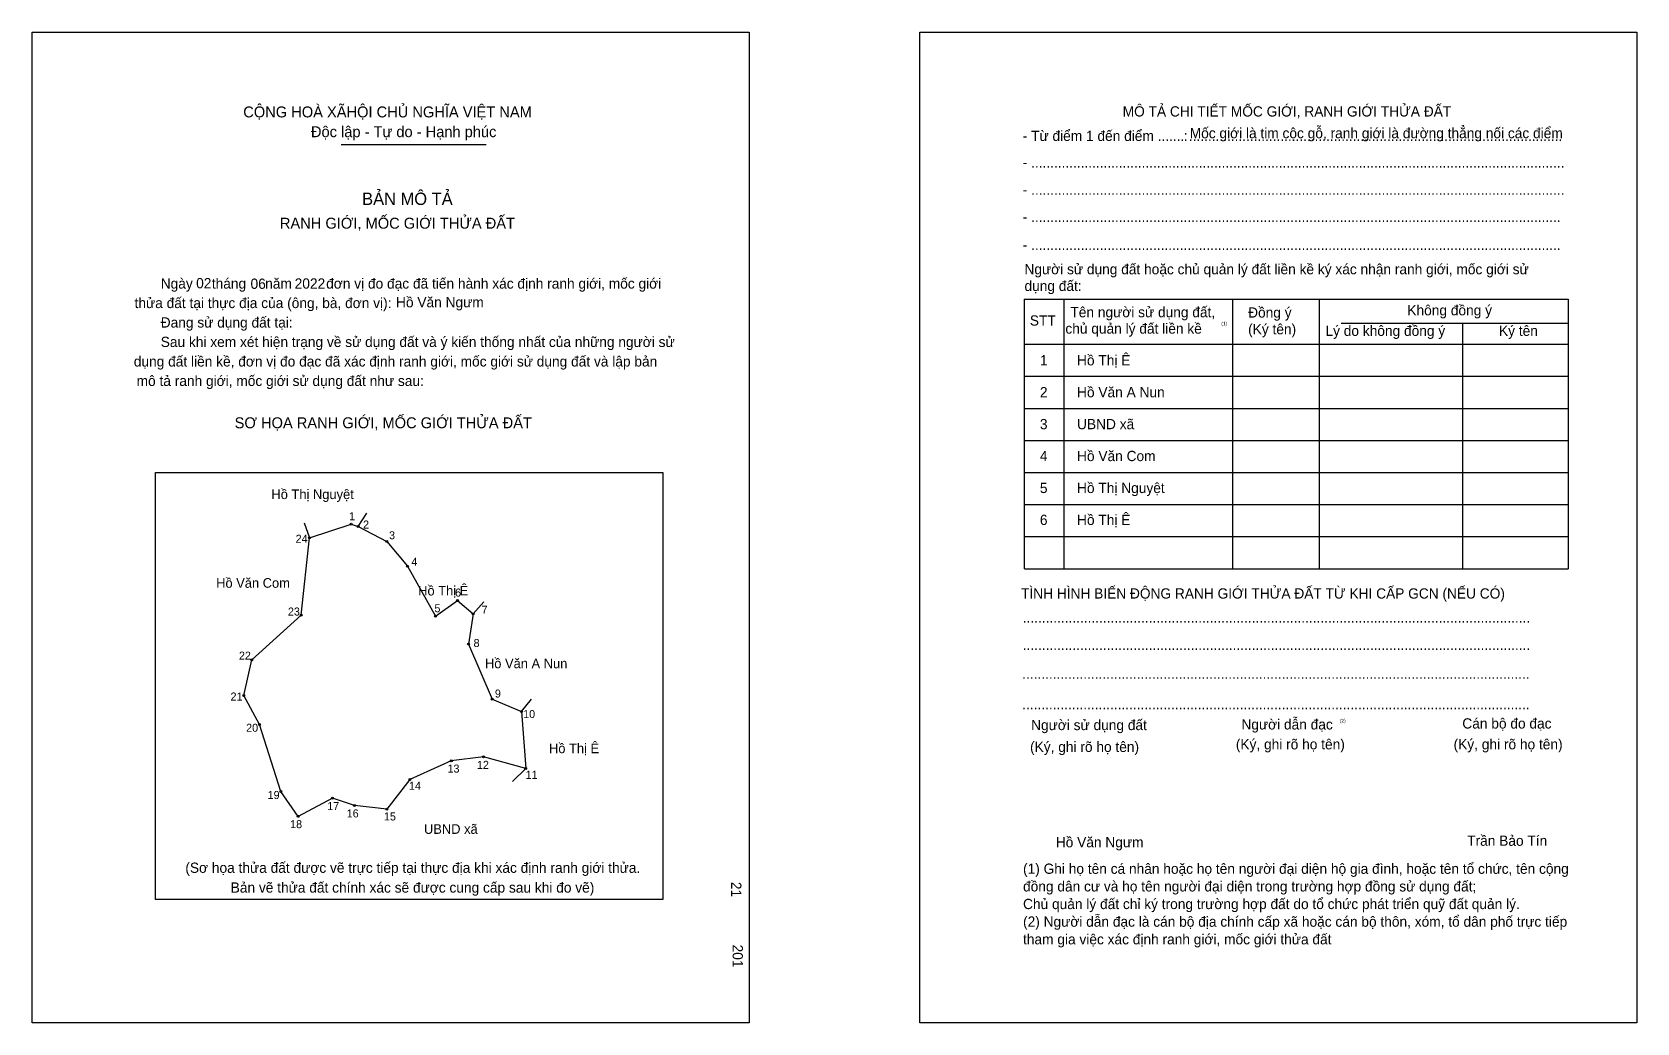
# Model space of a CAD drawing. Extents: x 547289 to 548027, y 1824495 to 1824951.
import ezdxf

# ---------------------------------------------------------------- set-up
doc = ezdxf.new("R2010")
doc.units = 0
for name, color, linetype in [('bmtKhungInTrang1', 7, 'Continuous'), ('bmtKhungInTrang2', 7, 'Continuous'), ('bmtNoiDung', 7, 'Continuous'), ('bmtTemplate', 7, 'Continuous'), ('CanhThua', 7, 'Continuous'), ('MocDinhThua', 7, 'Continuous'), ('RauThua', 7, 'Continuous'), ('SoHieuDinhThua', 7, 'Continuous'), ('TenChuLanCan', 7, 'Continuous')]:
    doc.layers.add(name, color=color, linetype=linetype)

msp = doc.modelspace()

# ---------------------------------------------------------------- linework, layer by layer
at = {"layer": 'bmtKhungInTrang1'}
msp.add_lwpolyline([(547288.96, 1824950.91), (547618.85, 1824950.91), (547618.85, 1824494.64), (547288.96, 1824494.64)], close=True, dxfattribs=at)
at = {"layer": 'bmtKhungInTrang2'}
msp.add_lwpolyline([(547697.51, 1824950.91), (548027.4, 1824950.91), (548027.4, 1824494.64), (547697.51, 1824494.64)], close=True, dxfattribs=at)
at = {"layer": 'bmtTemplate'}
for p, q in [((547431.12, 1824899.2), (547497.83, 1824899.2)), ((547763.69, 1824827.85), (547763.69, 1824703.81)), ((547841.29, 1824827.85), (547841.29, 1824703.81)), ((547881.22, 1824827.99), (547881.22, 1824703.81)), ((547995.81, 1824827.85), (547995.81, 1824703.81)), ((547891.35, 1824816.92), (547995.81, 1824816.92)), ((547745.6, 1824807.17), (547995.81, 1824807.17)), ((547745.6, 1824792.41), (547995.81, 1824792.41)), ((547745.6, 1824777.64), (547995.81, 1824777.64)), ((547745.6, 1824762.87), (547995.81, 1824762.87)), ((547745.6, 1824748.11), (547995.81, 1824748.11)), ((547745.6, 1824733.34), (547995.81, 1824733.34)), ((547745.6, 1824718.57), (547995.81, 1824718.57)), ((547745.6, 1824703.81), (547995.81, 1824703.81))]:
    msp.add_line(p, q, dxfattribs=at)
for points in [[(547745.44, 1824827.85), (547995.81, 1824827.85)], [(547745.44, 1824827.85), (547745.44, 1824703.81)], [(547947.12, 1824816.77), (547947.12, 1824703.81)]]:
    msp.add_lwpolyline(points, dxfattribs=at)
msp.add_lwpolyline([(547345.72, 1824551.47), (547345.72, 1824748.09), (547579.14, 1824748.09), (547579.14, 1824551.47)], close=True, dxfattribs=at)
at = {"layer": 'CanhThua'}
for p, q in [((547412.73, 1824682.39), (547416.64, 1824718.03)), ((547416.64, 1824718.03), (547435.76, 1824724.28)), ((547435.76, 1824724.28), (547438.99, 1824723.2)), ((547438.99, 1824723.2), (547452.21, 1824716.32)), ((547452.21, 1824716.32), (547461.75, 1824704.91)), ((547461.75, 1824704.91), (547474.62, 1824681.97)), ((547474.62, 1824681.97), (547484.74, 1824689.13)), ((547484.74, 1824689.13), (547491.91, 1824682.99)), ((547390.06, 1824661.89), (547412.73, 1824682.39)), ((547491.91, 1824682.99), (547489.75, 1824669.12)), ((547489.75, 1824669.12), (547500.64, 1824643.7)), ((547386.33, 1824645.44), (547390.06, 1824661.89)), ((547393.59, 1824632.01), (547386.33, 1824645.44)), ((547500.64, 1824643.7), (547514.13, 1824637.98)), ((547514.13, 1824637.98), (547516.08, 1824611.74)), ((547403.43, 1824601.23), (547393.59, 1824632.01)), ((547481.87, 1824615.31), (547462.84, 1824606.74)), ((547496.67, 1824617.16), (547481.87, 1824615.31)), ((547516.08, 1824611.74), (547496.67, 1824617.16)), ((547411.33, 1824589.77), (547403.43, 1824601.23)), ((547462.84, 1824606.74), (547452.2, 1824593.13)), ((547427.22, 1824598.15), (547411.33, 1824589.77)), ((547437.28, 1824594.72), (547427.22, 1824598.15)), ((547452.2, 1824593.13), (547437.28, 1824594.72))]:
    msp.add_line(p, q, dxfattribs=at)
at = {"layer": 'MocDinhThua'}
for centre in [(547416.64, 1824718.03), (547435.76, 1824724.28), (547438.99, 1824723.2), (547452.21, 1824716.32), (547461.75, 1824704.91), (547484.74, 1824689.13), (547412.73, 1824682.39), (547474.62, 1824681.97), (547491.91, 1824682.99), (547489.75, 1824669.12), (547390.06, 1824661.89), (547386.33, 1824645.44), (547500.64, 1824643.7), (547514.13, 1824637.98), (547393.59, 1824632.01), (547481.87, 1824615.31), (547496.67, 1824617.16), (547462.84, 1824606.74), (547516.08, 1824611.74), (547403.43, 1824601.23), (547427.22, 1824598.15), (547437.28, 1824594.72), (547452.2, 1824593.13), (547411.33, 1824589.77)]:
    msp.add_circle(centre, 0.443, dxfattribs=at)
at = {"layer": 'RauThua'}
for p, q in [((547438.99, 1824723.2), (547443.01, 1824729.43)), ((547414.11, 1824724.95), (547416.64, 1824718.03)), ((547491.91, 1824682.99), (547496.8, 1824688.51)), ((547514.13, 1824637.98), (547518.77, 1824643.69)), ((547510.01, 1824605.77), (547516.08, 1824611.74))]:
    msp.add_line(p, q, dxfattribs=at)

# ---------------------------------------------------------------- texts
at = {"layer": 'bmtNoiDung'}
for s, height, p in [('02', 4.72, (547364.45, 1824832.93)), ('06', 4.72, (547389.48, 1824832.67)), ('2022', 4.72, (547409.79, 1824832.77)), ('Hồ Văn Ngưm', 4.7201, (547456.42, 1824824.15)), ('1', 4.72, (547752.7, 1824797.43)), ('Hồ Thị Ê ', 4.72, (547769.78, 1824797.43)), ('2', 4.72, (547752.7, 1824782.73)), ('Hồ Văn A Nun ', 4.7201, (547769.78, 1824782.73)), ('3', 4.72, (547752.7, 1824768.03)), ('UBND xã ', 4.72, (547769.78, 1824768.03)), ('4', 4.72, (547752.7, 1824753.34)), ('Hồ Văn Com ', 4.7201, (547769.78, 1824753.34)), ('5', 4.72, (547752.7, 1824738.64)), ('Hồ Thị Nguyệt ', 4.7201, (547769.78, 1824738.64)), ('6', 4.72, (547752.7, 1824723.94)), ('Hồ Thị Ê ', 4.72, (547769.78, 1824723.94)), ('Hồ Văn Ngưm', 4.7201, (547760.01, 1824575.5))]:
    msp.add_text(s, height=height, dxfattribs=at).set_placement(p)
for s, p in [('21', (547610.63, 1824559.59)), ('201', (547611.3, 1824530.7))]:
    msp.add_text(s, height=4.72, rotation=270, dxfattribs=at).set_placement(p)
at = {"layer": 'bmtTemplate'}
for s, height, p in [('CỘNG HOÀ XÃHỘI CHỦ NGHĨA VIỆT NAM', 5.0347, (547386.13, 1824911.62)), ('MÔ TẢ CHI TIẾT MỐC GIỚI, RANH GIỚI THỬA ĐẤT', 4.7183, (547790.79, 1824912.02)), ('Độc lập - Tự do - Hạnh phúc', 5.0347, (547417.27, 1824902.51)), ('- Từ điểm 1 đến điểm .......', 4.7183, (547744.8, 1824900.77)), (':', 4.72, (547818.93, 1824900.77)), ('Mốc giới là tim cộc gỗ, ranh giới là đường thẳng nối các điểm', 4.7183, (547821.64, 1824902.02)), ('..................................................................................................', 4.7183, (547821.25, 1824900.77)), ('- ............................................................................................................................................', 4.71827, (547744.8, 1824888.54)), ('BẢN MÔ TẢ', 5.664, (547440.83, 1824871.31)), ('- ............................................................................................................................................', 4.71827, (547744.8, 1824875.99)), ('RANH GIỚI, MỐC GIỚI THỬA ĐẤT', 5.0347, (547402.97, 1824860.38)), ('- ...........................................................................................................................................', 4.71827, (547744.8, 1824863.44)), ('- ...........................................................................................................................................', 4.71827, (547744.8, 1824850.59)), ('Người sử dụng đất hoặc chủ quản lý đất liền kề ký xác nhận ranh giới, mốc giới sử', 4.7183, (547745.6, 1824839.37)), ('Ngày     tháng     năm         đơn vị đo đạc đã tiến hành xác định ranh giới, mốc giới ', 4.7201, (547348.15, 1824832.77)), ('dụng đất:', 4.718, (547745.6, 1824831.69)), ('thửa đất tại thực địa của (ông, bà, đơn vị):', 4.7201, (547336.12, 1824823.81)), ('Tên người sử dụng đất,', 4.7183, (547766.74, 1824819.58)), ('Đồng ý', 4.718, (547848.51, 1824819.43)), ('Không đồng ý', 4.7183, (547921.78, 1824820.46)), ('Đang sử dụng đất tại:', 4.7201, (547348.15, 1824814.84)), ('STT', 4.718, (547748.07, 1824815.74)), ('chủ quản lý đất liền kề', 4.7183, (547764.42, 1824812.03)), ('(1)', 1.573, (547836.18, 1824815.91)), ('(Ký tên)', 4.718, (547848.51, 1824811.75)), ('Lý do không đồng ý', 4.7183, (547884.1, 1824811.01)), ('Ký tên', 4.718, (547963.95, 1824811.01)), ('Sau khi xem xét hiện trạng về sử dụng đất và ý kiến thống nhất của những người sử ', 4.7201, (547348.15, 1824805.88)), ('dụng đất liền kề, đơn vị đo đạc đã xác định ranh giới, mốc giới sử dụng đất và lập bản', 4.7201, (547335.76, 1824796.91)), ('mô tả ranh giới, mốc giới sử dụng đất như sau:', 4.7201, (547337.06, 1824787.95)), ('SƠ HỌA RANH GIỚI, MỐC GIỚI THỬA ĐẤT', 5.0347, (547382.16, 1824768.48)), ('TÌNH HÌNH BIẾN ĐỘNG RANH GIỚI THỬA ĐẤT TỪ KHI CẤP GCN (NẾU CÓ)', 4.7183, (547744.01, 1824690.04)), ('.....................................................................................................................................', 4.72535, (547744.8, 1824678.93)), ('.....................................................................................................................................', 4.72535, (547744.8, 1824666.38)), ('.....................................................................................................................................', 4.72535, (547744.56, 1824653.09)), ('.....................................................................................................................................', 4.72535, (547744.56, 1824639.06)), ('Người sử dụng đất', 4.7183, (547748.65, 1824629.47)), ('Người dẫn đạc', 4.7183, (547845.42, 1824629.76)), ('(2)', 1.573, (547890.73, 1824633.02)), ('Cán bộ đo đạc', 4.7183, (547947.07, 1824630.2)), ('(Ký, ghi rõ họ tên)', 4.7183, (547748.17, 1824619.42)), ('(Ký, ghi rõ họ tên)', 4.7183, (547842.86, 1824620.61)), ('(Ký, ghi rõ họ tên)', 4.7183, (547943.06, 1824620.61)), ('Trần Bảo Tín', 4.7183, (547949.31, 1824576.2)), ('(Sơ họa thửa đất được vẽ trực tiếp tại thực địa khi xác định ranh giới thửa.', 4.7201, (547359.48, 1824563.75)), ('(1) Ghi họ tên cá nhân hoặc họ tên người đại diện hộ gia đình, hoặc tên tổ chức, tên cộng', 4.7183, (547744.94, 1824563.3)), ('Bản vẽ thửa đất chính xác sẽ được cung cấp sau khi đo vẽ)', 4.7201, (547380.35, 1824554.63)), ('đồng dân cư và họ tên người đại diện trong trường hợp đồng sử dụng đất;', 4.7183, (547744.94, 1824555.18)), ('Chủ quản lý đất chỉ ký trong trường hợp đất do tổ chức phát triển quỹ đất quản lý.', 4.7183, (547744.94, 1824547.06)), ('(2) Người dẫn đạc là cán bộ địa chính cấp xã hoặc cán bộ thôn, xóm, tổ dân phố trực tiếp', 4.7183, (547744.94, 1824538.93)), ('tham gia việc xác định ranh giới, mốc giới thửa đất', 4.7183, (547744.94, 1824530.81))]:
    msp.add_text(s, height=height, dxfattribs=at).set_placement(p)
at = {"layer": 'SoHieuDinhThua'}
for s, height, p in [('1', 3.69, (547434.81, 1824726.12)), ('2', 3.69, (547441.26, 1824722.3)), ('24', 3.695, (547410.22, 1824715.74)), ('3', 3.69, (547453.21, 1824717.35)), ('4', 3.69, (547463.48, 1824705.16)), ('6', 3.69, (547483.6, 1824690.97)), ('23', 3.695, (547406.69, 1824682.23)), ('5', 3.69, (547474.1, 1824683.73)), ('7', 3.69, (547495.79, 1824683.06)), ('8', 3.69, (547492.1, 1824667.74)), ('22', 3.695, (547384.13, 1824661.91)), ('21', 3.695, (547380.28, 1824643.09)), ('9', 3.69, (547501.92, 1824644.47)), ('10', 3.695, (547514.91, 1824635.02)), ('20', 3.695, (547387.45, 1824628.71)), ('12', 3.695, (547493.66, 1824611.63)), ('13', 3.695, (547480.12, 1824609.91)), ('11', 3.695, (547516.03, 1824607.04)), ('19', 3.695, (547397.35, 1824597.75)), ('14', 3.695, (547462.38, 1824601.98)), ('17', 3.695, (547424.75, 1824592.62)), ('16', 3.695, (547433.73, 1824589.26)), ('18', 3.695, (547407.69, 1824584.33)), ('15', 3.695, (547450.88, 1824587.88))]:
    msp.add_text(s, height=height, dxfattribs=at).set_placement(p)
at = {"layer": 'TenChuLanCan'}
for s, height, p in [('Hồ Thị Nguyệt', 4.4336, (547399.09, 1824735.87)), ('Hồ Văn Com', 4.434, (547373.65, 1824695.03)), ('Hồ Thị Ê', 4.434, (547466.61, 1824691.47)), ('Hồ Văn A Nun', 4.4336, (547497.35, 1824657.96)), ('Hồ Thị Ê', 4.434, (547526.81, 1824618.85)), ('UBND xã', 4.434, (547469.29, 1824581.71))]:
    msp.add_text(s, height=height, dxfattribs=at).set_placement(p)

doc.saveas('drawing.dxf')
